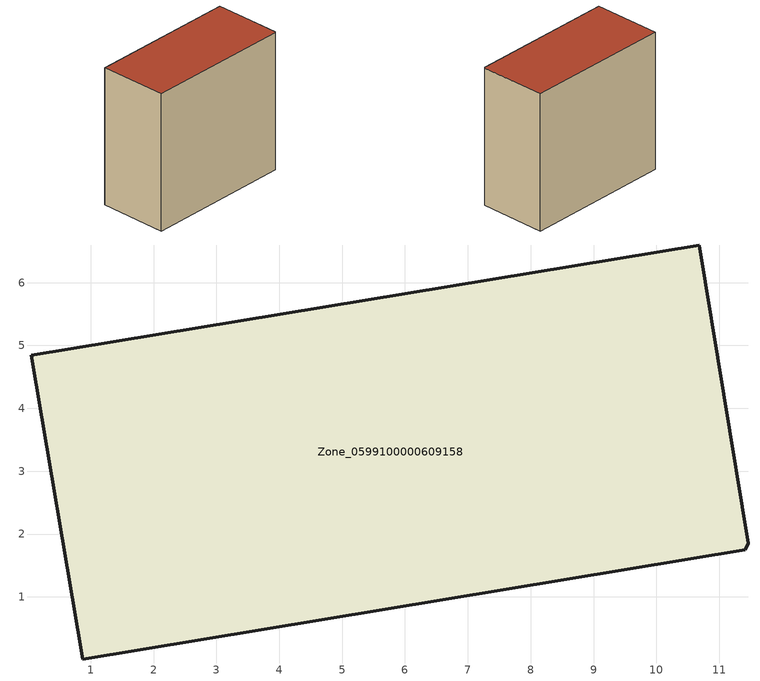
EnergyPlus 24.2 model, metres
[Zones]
Zone_0599100000609158
 floor ground (C_G): 0.05,4.85 10.68,6.6 11.46,1.85 11.41,1.75 0.88,0.01 z0
 wall outside (C_F): 11.46,1.85 10.68,6.6 0.05,4.85 0.88,0.01 11.41,1.75 11.46,1.85 z0:10.1
 roof outside (C_R): 10.68,6.6 0.05,4.85 0.88,0.01 11.41,1.75 11.46,1.85 z10.1
[BUILDING]
Pand.0599100000609158: North Axis=0; Terrain=City; Loads Convergence Tolerance Value=0.04; Temperature Convergence Tolerance Value=0.4; Solar Distribution=FullExterior; Maximum Number of Warmup Days=25; Minimum Number of Warmup Days=1
[Site:Location]
Rotterdam.The.Hague.AP_ZH_NLD Design_Conditions: Latitude=51.96; Longitude=4.45; Time Zone=1; Elevation=-4.5
[SITE:GROUNDTEMPERATURE:BUILDINGSURFACE]
18, 18, 18, 18, 18, 18, 18, 18, 18, 18, 18, 18
[MATERIAL] Thermal Absorptance=0.9; Solar Absorptance=0.7; Visible Absorptance=0.7
Name | Roughness | Thickness | Conductivity | Density | Specific Heat
G.TI.1946 | MediumSmooth | 0.15 | 1 | 540 | 1210
F.TI.1946 | Rough | 0.3 | 0.857143 | 1920 | 840
R.TI.1946 | MediumRough | 0.2 | 0.1 | 1500 | 1000
[CONSTRUCTION]
C_G: G.TI.1946
C_F: F.TI.1946
C_R: R.TI.1946
[ZONE]
Zone_0599100000609158: Type=1; Multiplier=1; Ceiling Height=Autocalculate; Volume=Autocalculate; Floor Area=autocalculate; Part of Total Floor Area=Yes
[ZONEINFILTRATION:DESIGNFLOWRATE]
Infil_Zone_0599100000609158: Zone or ZoneList or Space or SpaceList=Zone_0599100000609158; Schedule=AlwaysOn; Design Flow Rate Calculation Method=Flow/Area; Flow Rate per Floor Area=0.003; Constant Term Coefficient=1; Temperature Term Coefficient=0; Velocity Term Coefficient=0; Velocity Squared Term Coefficient=0
[HVACTEMPLATE:ZONE:IDEALLOADSAIRSYSTEM]
Zone_0599100000609158: Maximum Heating Supply Air Temperature=50; Minimum Cooling Supply Air Temperature=13; Maximum Heating Supply Air Humidity Ratio=0.0156; Minimum Cooling Supply Air Humidity Ratio=0.0077; Heating Limit=NoLimit; Cooling Limit=NoLimit; Dehumidification Control Type=ConstantSensibleHeatRatio; Cooling Sensible Heat Ratio=0.7; Dehumidification Setpoint=60; Humidification Control Type=None; Humidification Setpoint=30; Outdoor Air Method=None; Outdoor Air Flow Rate per Person=0.00944; Outdoor Air Flow Rate per Zone Floor Area=0; Outdoor Air Flow Rate per Zone=0; Demand Controlled Ventilation Type=None; Outdoor Air Economizer Type=NoEconomizer; Heat Recovery Type=None; Sensible Heat Recovery Effectiveness=0.7; Latent Heat Recovery Effectiveness=0.65
[ZONECONTROL:THERMOSTAT]
ThermostatControl_Zone_0599100000609158: Zone or ZoneList=Zone_0599100000609158; Control Type Schedule=DualSetpointControlType; Control 1=Thermostat_Zone_0599100000609158; Temperature Difference Between Cutout And Setpoint=0
[THERMOSTATSETPOINT:DUALSETPOINT]
Thermostat_Zone_0599100000609158: Heating Setpoint Temperature Schedule=HeatingSetpoint_Zone_0599100000609158; Cooling Setpoint Temperature Schedule=CoolingSetpoint_Zone_0599100000609158
[SCHEDULE:COMPACT]
HeatingSetpoint_Zone_0599100000609158: Through: 12/31, For: AllDays, Until: 24:00, 21
CoolingSetpoint_Zone_0599100000609158: Through: 12/31, For: AllDays, Until: 24:00, 24
DualSetpointControlType: Through: 12/31, For: AllDays, Until: 24:00, 4
AlwaysOn: Through: 12/31, For: AllDays, Until: 24:00, 1
